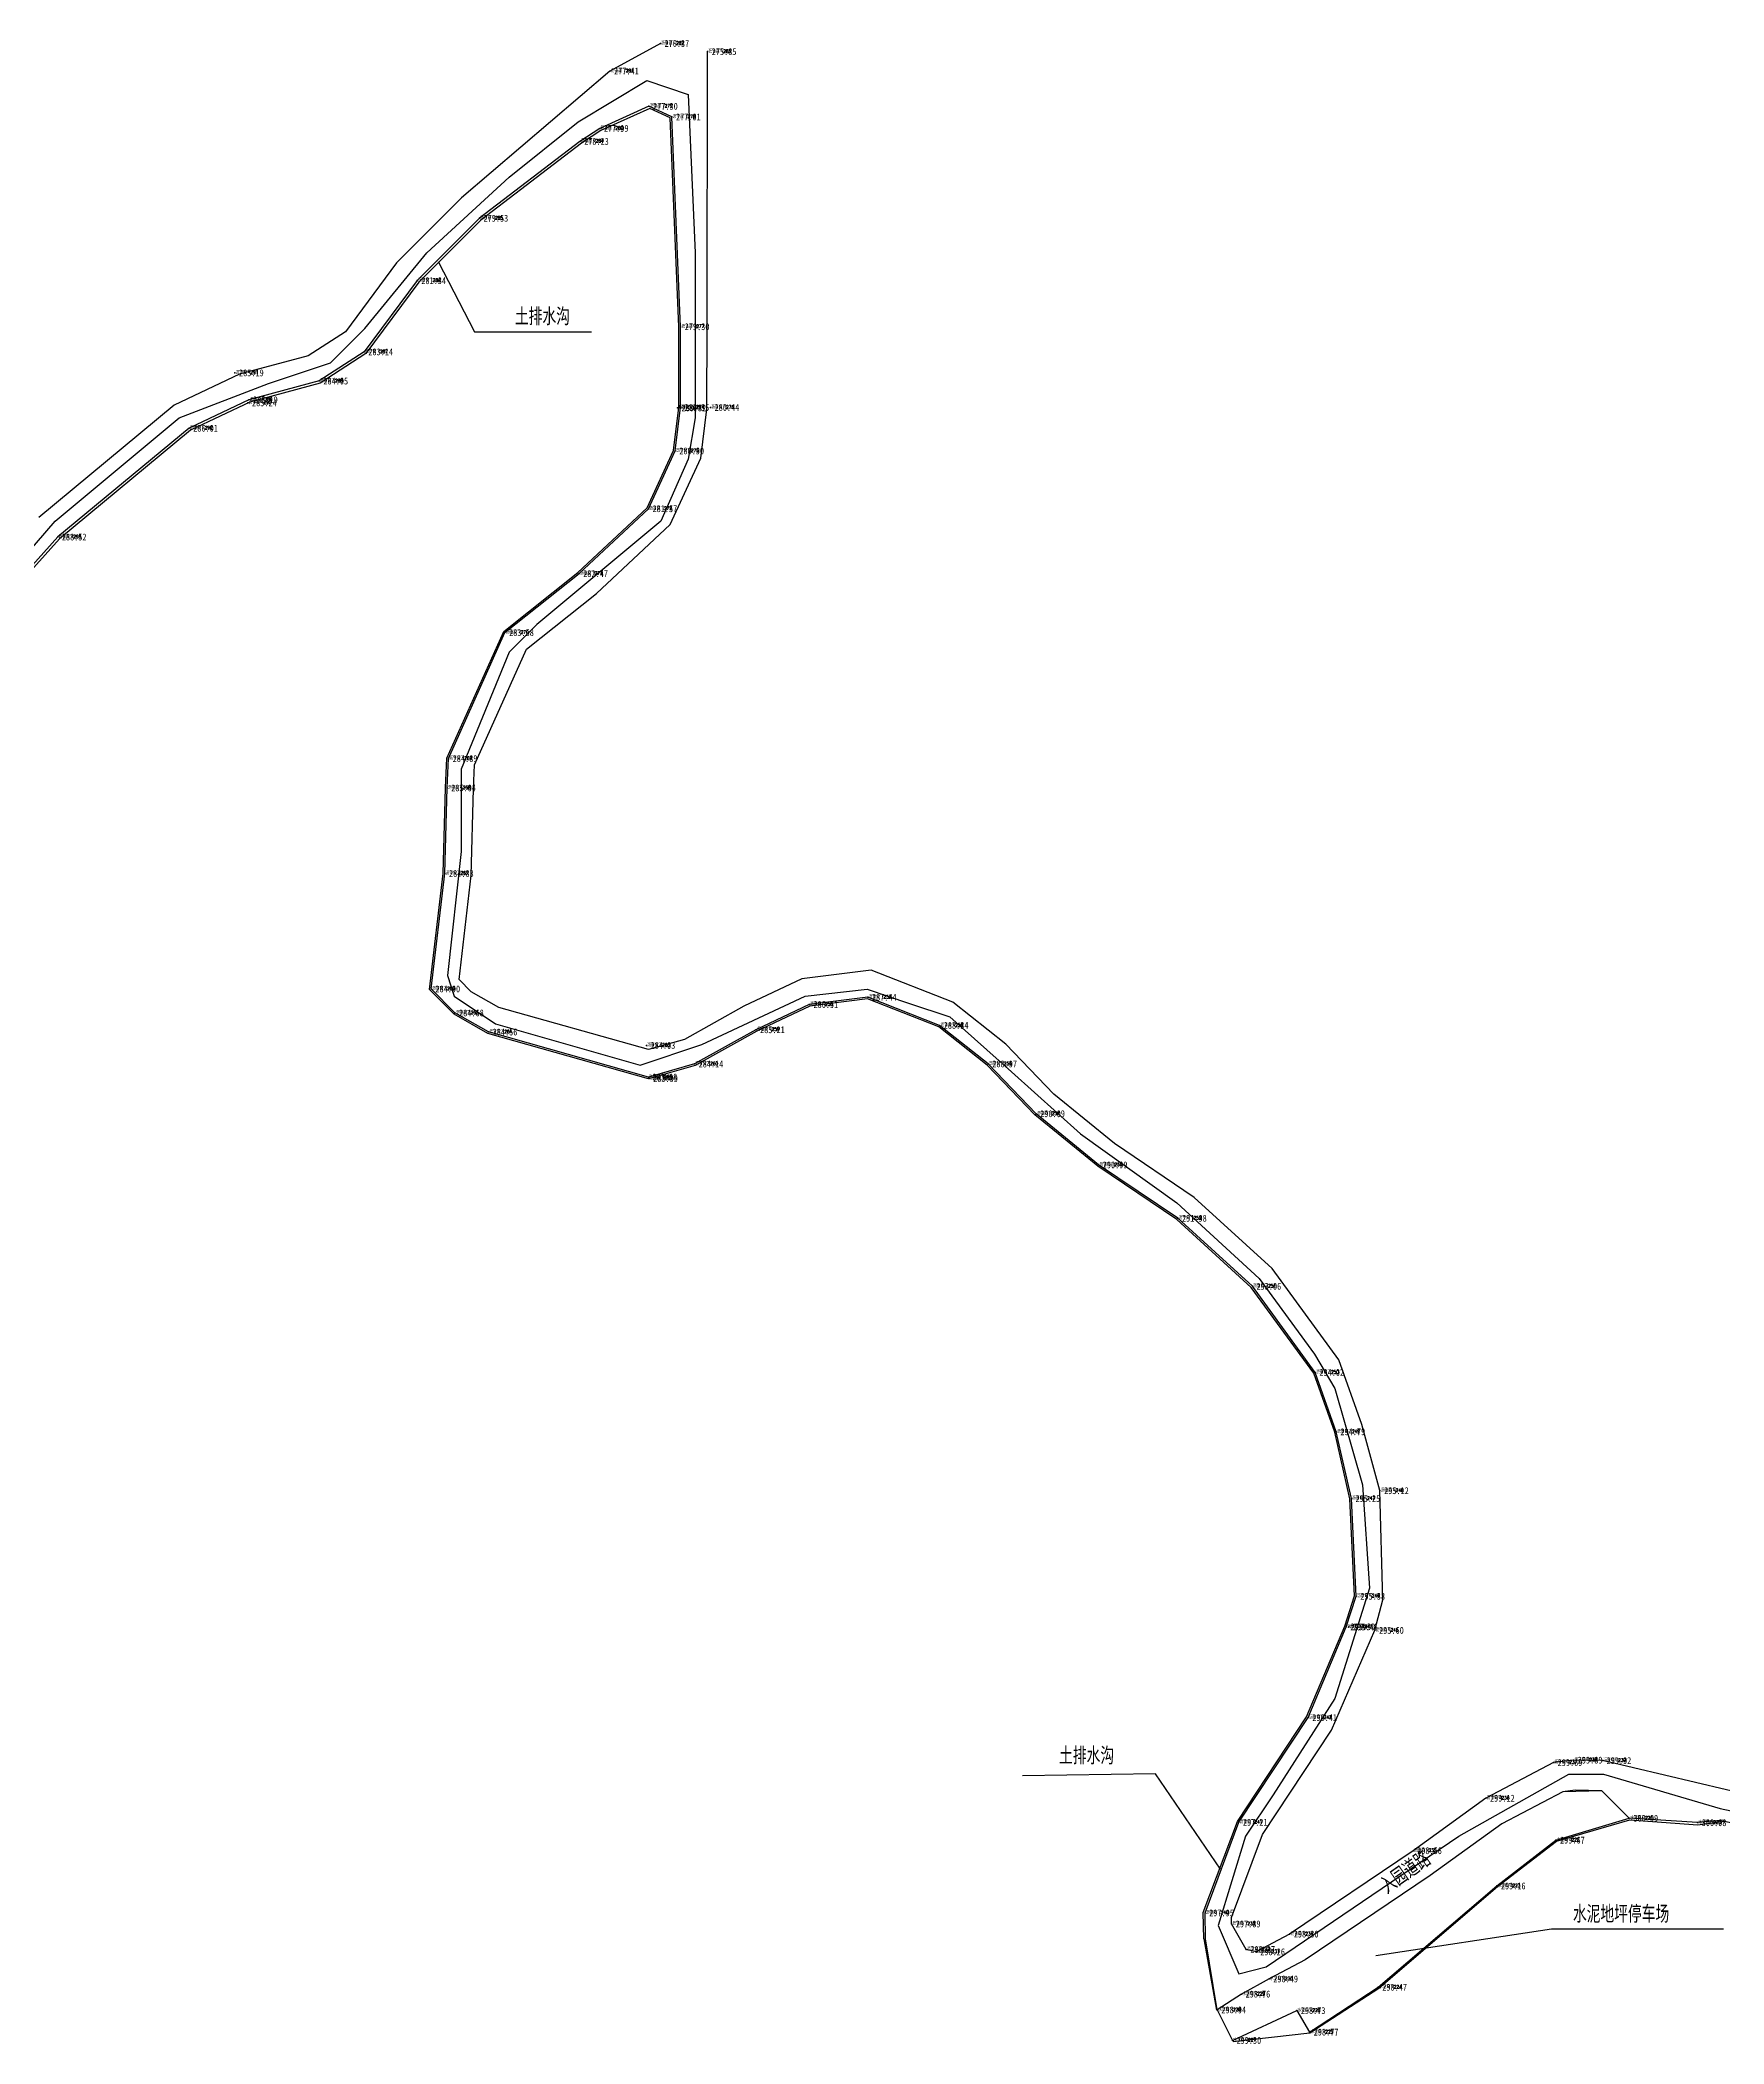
# Model space of a CAD drawing. Extents: x 380662 to 384336, y 3073712 to 3075492.
# Drawn here: x 381745.8 to 381990.5, y 3075200.8 to 3075491.9 of the extents above; entities that cross this region are included whole.
import ezdxf
from ezdxf.enums import TextEntityAlignment as Align

# ---------------------------------------------------------------- set-up
doc = ezdxf.new("R2010")
doc.units = 0
doc.header["$LTSCALE"] = 0.5
doc.header["$PDSIZE"] = 0.2
doc.layers.get('0').update_dxf_attribs({"linetype": 'CONTINUOUS'})
for name, color, linetype in [('GCD', 1, 'CONTINUOUS'), ('ZDH', 1, 'CONTINUOUS'), ('ZJ', 7, 'CONTINUOUS')]:
    doc.layers.add(name, color=color, linetype=linetype)
doc.styles.add('HZ', font='rs.shx', dxfattribs={"width": 0.8, "bigfont": 'hztxt.shx'})
doc.styles.add('正等线体', font='simhei.ttf')

# ---------------------------------------------------------------- blocks, each defined once
blk = doc.blocks.new('GC200')
at = {"linetype": 'Continuous', "const_width": 0.2, "flags": 128}
blk.add_lwpolyline([(-0.1, 0, 1), (0.1, 0, 1)], format="xyb", close=True, dxfattribs=at)

msp = doc.modelspace()

# ---------------------------------------------------------------- linework, layer by layer
at = {"color": 8, "linetype": 'Continuous', "flags": 128}
for points, elevation in [([(381918.98, 3075218.24), (381918.96, 3075219.18), (381923.47, 3075231.24), (381933.5, 3075246.38), (381939.8, 3075260.88), (381940.95, 3075265.33), (381940.54, 3075281.17), (381937.88, 3075290.8), (381934.57, 3075300.16), (381924.86, 3075313.43), (381913.55, 3075323.78), (381901.94, 3075331.59), (381893.15, 3075338.76), (381886.18, 3075346.02), (381878.47, 3075352.12), (381866.6, 3075356.77), (381856.52, 3075355.54), (381848.08, 3075351.55), (381839.44, 3075346.73), (381834.21, 3075345.25), (381812.47, 3075351.37), (381808.47, 3075353.64), (381806.69, 3075355.44), (381808.47, 3075370.55), (381808.79, 3075383.11), (381808.96, 3075386.6), (381816.5, 3075403.4), (381826.65, 3075411.48), (381837.38, 3075421.53), (381841.85, 3075431.15), (381842.71, 3075438.29), (381842.73, 3075450.33), (381842.82, 3075490.22), (381842.82, 3075490.22)], 299.92), ([(381835.95, 3075491.41), (381828.62, 3075487.4)], 276.37), ([(381828.62, 3075487.4), (381828.62, 3075487.4), (381828.62, 3075487.4), (381807.04, 3075468.99), (381797.61, 3075459.53), (381790.17, 3075449.53), (381784.76, 3075446.02), (381774.79, 3075443.37), (381765.31, 3075438.87), (381745.62, 3075422.56)], 277.3), ([(381834.29, 3075482.28), (381827.13, 3075479.07), (381824.27, 3075477.18), (381809.65, 3075466.02), (381800.61, 3075456.95), (381792.91, 3075446.61), (381786.38, 3075442.37), (381776.15, 3075439.65), (381767.45, 3075435.52), (381748.36, 3075419.71), (381736.52, 3075406.53)], 277.3), ([(381834.44, 3075481.96), (381827.3, 3075478.76), (381824.47, 3075476.9), (381809.88, 3075465.75), (381800.87, 3075456.72), (381793.16, 3075446.35), (381786.53, 3075442.05), (381776.27, 3075439.31), (381767.64, 3075435.22), (381748.61, 3075419.45), (381736.88, 3075406.4)], 277.3), ([(381914.94, 3075216.06), (381914.86, 3075219.88), (381919.81, 3075233.11), (381929.88, 3075248.31), (381935.41, 3075261.49), (381936.83, 3075265.88), (381936.14, 3075279.99), (381933.96, 3075289.66), (381930.92, 3075298.24), (381921.81, 3075310.69), (381911.02, 3075320.56), (381899.51, 3075328.31), (381890.38, 3075335.75), (381883.43, 3075342.99), (381876.42, 3075348.55), (381866.07, 3075352.6), (381857.67, 3075351.57), (381849.95, 3075347.92), (381841.01, 3075342.93), (381834.21, 3075341.01), (381810.89, 3075347.57), (381805.96, 3075350.37), (381802.41, 3075353.98), (381804.39, 3075370.84), (381804.71, 3075383.27), (381804.93, 3075387.58), (381813.18, 3075405.97), (381823.98, 3075414.57), (381834.01, 3075423.96), (381837.87, 3075432.29), (381838.63, 3075438.54), (381838.65, 3075450.25), (381837.39, 3075480.58), (381834.43, 3075481.95)], 299.92), ([(381915.18, 3075216.07), (381915.11, 3075219.84), (381920.02, 3075233), (381930.1, 3075248.2), (381935.64, 3075261.4), (381937.08, 3075265.84), (381936.38, 3075280.03), (381934.19, 3075289.73), (381931.13, 3075298.35), (381921.99, 3075310.86), (381911.17, 3075320.75), (381899.65, 3075328.5), (381890.55, 3075335.93), (381883.59, 3075343.17), (381876.54, 3075348.76), (381866.1, 3075352.84), (381857.6, 3075351.8), (381849.84, 3075348.13), (381840.91, 3075343.15), (381834.21, 3075341.26), (381810.98, 3075347.8), (381806.1, 3075350.57), (381802.66, 3075354.06), (381804.63, 3075370.83), (381804.95, 3075383.26), (381805.16, 3075387.52), (381813.37, 3075405.82), (381824.14, 3075414.39), (381834.21, 3075423.82), (381838.11, 3075432.22), (381838.87, 3075438.53), (381838.89, 3075450.26), (381837.62, 3075480.74), (381834.29, 3075482.28)], 299.92), ([(381972.88, 3075241.96), (381968.68, 3075242.03), (381965.76, 3075241.68), (381955.93, 3075236.5), (381945.34, 3075228.87), (381927.41, 3075216.76), (381922.54, 3075214.18), (381921.1, 3075214.53), (381918.98, 3075218.24)], 299.92), ([(382015.43, 3075233.99), (382015.43, 3075233.99), (382016.56, 3075232.39), (382014.34, 3075231.01), (382014.34, 3075231.01), (382009.5, 3075233.33), (382009.5, 3075233.33), (381990.9, 3075237.71), (381972.88, 3075241.96), (381972.88, 3075241.96)], 326.34), ([(381972.8, 3075237.58), (381968.9, 3075237.65), (381967.09, 3075237.43), (381958.24, 3075232.77), (381947.84, 3075225.27), (381929.66, 3075213), (381924.43, 3075210.24), (381920.4, 3075208.04), (381916.89, 3075205.75), (381915.18, 3075216.07)], 299.92), ([(381990.65, 3075233.32), (381986.7, 3075232.94), (381976.77, 3075233.59)], 326.34), ([(381914.94, 3075216.06), (381916.77, 3075205.72)], 299.92)]:
    msp.add_lwpolyline(points, dxfattribs=dict(at, elevation=elevation))
at = {"linetype": 'Continuous', "flags": 128}
msp.add_lwpolyline([(381735, 3075407), (381748, 3075422), (381766, 3075437), (381779, 3075442), (381788, 3075445), (381793, 3075450), (381802, 3075461), (381814, 3075472), (381824, 3075480), (381834, 3075486), (381840, 3075484), (381841, 3075461), (381841, 3075437), (381840, 3075431), (381836, 3075422), (381818, 3075407), (381814, 3075403), (381807, 3075386), (381807, 3075374), (381805, 3075356), (381806, 3075353), (381812, 3075349), (381833, 3075343), (381842, 3075346), (381857, 3075353), (381866, 3075354), (381872, 3075352), (381878, 3075350), (381887, 3075342), (381897, 3075333), (381911, 3075323), (381923, 3075312), (381931, 3075301), (381934, 3075296), (381938, 3075282), (381939, 3075267), (381934, 3075251), (381925, 3075237), (381921, 3075231), (381917, 3075218), (381920, 3075211), (381924, 3075212), (381952, 3075231), (381968, 3075240), (381973, 3075240), (381990, 3075235), (382009, 3075231)], dxfattribs=at)
at = {"color": 8, "linetype": 'Continuous', "flags": 128}
for points in [[(381803.67, 3075459.72), (381808.92, 3075449.5), (381825.92, 3075449.5)], [(381917.38, 3075226.17), (381907.89, 3075240.05), (381888.56, 3075239.76)], [(381919.18, 3075201.13), (381930.33, 3075202.4), (381940.36, 3075208.91), (381957.64, 3075223.66), (381966.21, 3075230.23), (381976.83, 3075233.36), (381986.72, 3075232.62), (381990.6, 3075233.18), (382007.14, 3075229.56), (382015.71, 3075224.44), (382024.1, 3075216.82), (382027.01, 3075211.33), (382031.02, 3075209.31), (382036.52, 3075208.99), (382037.27, 3075209.37), (382039.74, 3075209.24)], [(381939.92, 3075213.65), (381965.47, 3075217.53), (381990.47, 3075217.53)]]:
    msp.add_lwpolyline(points, dxfattribs=at)
at = {"color": 8, "linetype": 'Continuous', "elevation": 298.76, "flags": 128}
msp.add_lwpolyline([(381920.4, 3075208.04), (381916.89, 3075205.75), (381919.08, 3075201.31), (381928.43, 3075205.64), (381930.31, 3075202.52), (381940.27, 3075209.04), (381957.51, 3075223.75), (381966.11, 3075230.41), (381976.77, 3075233.59), (381972.8, 3075237.58), (381967.09, 3075237.43), (381958.24, 3075232.77), (381947.84, 3075225.27), (381929.66, 3075213), (381924.43, 3075210.24)], close=True, dxfattribs=at)
at = {"layer": 'ZDH', "color": 8, "linetype": 'Continuous'}
for p in [(381835.95, 3075491.41, 276.37), (381842.82, 3075490.22, 275.85), (381828.62, 3075487.4, 277.4), (381834.29, 3075482.28, 277.3), (381827.13, 3075479.07, 277.99), (381837.62, 3075480.74, 277.01), (381824.27, 3075477.18, 278.23), (381809.65, 3075466.02, 279.53), (381800.61, 3075456.95, 281.34), (381838.89, 3075450.26, 279.3), (381792.91, 3075446.61, 283.14), (381774.11, 3075443.56, 285.19), (381786.38, 3075442.37, 284.05), (381776.01, 3075439.2, 285.24), (381776.15, 3075439.65, 285.19), (381838.42, 3075438.46, 280.32), (381838.87, 3075438.53, 280.35), (381843.23, 3075438.53, 280.44), (381767.45, 3075435.52, 286), (381838.11, 3075432.22, 280.9), (381834.21, 3075423.82, 281.57), (381748.36, 3075419.71, 288.52), (381824.14, 3075414.39, 282.47), (381813.37, 3075405.82, 283.58), (381805.16, 3075387.52, 284.89), (381804.95, 3075383.26, 285.04), (381804.63, 3075370.83, 284.83), (381802.66, 3075354.06, 284.9), (381806.1, 3075350.57, 284.68), (381857.6, 3075351.8, 286.51), (381866.1, 3075352.84, 287.44), (381810.98, 3075347.8, 284.56), (381849.84, 3075348.13, 285.21), (381876.54, 3075348.76, 288.34), (381833.93, 3075345.85, 284.03), (381840.91, 3075343.15, 284.13), (381883.59, 3075343.17, 288.97), (381834.21, 3075341.26, 283.98), (381834.32, 3075341.04, 283.99), (381890.55, 3075335.93, 290.09), (381899.65, 3075328.5, 290.99), (381911.17, 3075320.75, 291.98), (381921.99, 3075310.86, 293.06), (381931.13, 3075298.35, 294.01), (381934.19, 3075289.73, 294.79), (381940.54, 3075281.17, 295.12), (381936.38, 3075280.03, 295.25), (381937.08, 3075265.84, 295.38), (381935.64, 3075261.4, 295.38), (381936.01, 3075261.37, 295.46), (381939.8, 3075260.88, 295.6), (381930.1, 3075248.2, 296.4), (381965.76, 3075241.68, 299.69), (381968.68, 3075242.03, 299.89), (381972.88, 3075241.96, 299.92), (381955.93, 3075236.5, 299.12), (381920.02, 3075233, 297.21), (381976.77, 3075233.59, 300.09), (381986.7, 3075232.94, 300.08), (381945.34, 3075228.87, 298.56), (381966.11, 3075230.41, 299.67), (381957.51, 3075223.75, 299.16), (381915.11, 3075219.84, 297.95), (381918.98, 3075218.24, 297.89), (381927.41, 3075216.76, 298.3), (381921.1, 3075214.53, 298.27), (381922.54, 3075214.18, 298.26), (381920.4, 3075208.04, 298.76), (381924.43, 3075210.24, 298.49), (381940.27, 3075209.04, 298.47), (381916.89, 3075205.75, 298.94), (381928.43, 3075205.64, 298.73), (381930.31, 3075202.52, 298.77), (381919.08, 3075201.31, 299.3)]:
    msp.add_point(p, dxfattribs=at)

# ---------------------------------------------------------------- block references
at = {"layer": 'GCD', "color": 8, "linetype": 'Continuous'}
ref = msp.add_blockref('GC200', (381835.95, 3075491.41, 276.37), dxfattribs=dict(at, xscale=0.5, yscale=0.5, zscale=0.5))
ref.add_attrib('height', '276.37', dxfattribs={"linetype": 'Continuous', "height": 1, "style": '正等线体', "width": 0.8}).set_placement((381836.55, 3075491.41, 276.37), align=Align.MIDDLE_LEFT)
ref = msp.add_blockref('GC200', (381842.82, 3075490.22, 275.85), dxfattribs=dict(at, xscale=0.5, yscale=0.5, zscale=0.5))
ref.add_attrib('height', '275.85', dxfattribs={"linetype": 'Continuous', "height": 1, "style": '正等线体', "width": 0.8}).set_placement((381843.42, 3075490.22, 275.85), align=Align.MIDDLE_LEFT)
ref = msp.add_blockref('GC200', (381828.62, 3075487.4, 277.4), dxfattribs=dict(at, xscale=0.5, yscale=0.5, zscale=0.5))
ref.add_attrib('height', '277.41', dxfattribs={"linetype": 'Continuous', "height": 1, "style": '正等线体', "width": 0.8}).set_placement((381829.22, 3075487.4, 277.4), align=Align.MIDDLE_LEFT)
ref = msp.add_blockref('GC200', (381834.29, 3075482.28, 277.3), dxfattribs=dict(at, xscale=0.5, yscale=0.5, zscale=0.5))
ref.add_attrib('height', '277.30', dxfattribs={"linetype": 'Continuous', "height": 1, "style": '正等线体', "width": 0.8}).set_placement((381834.89, 3075482.28, 277.3), align=Align.MIDDLE_LEFT)
ref = msp.add_blockref('GC200', (381827.13, 3075479.07, 277.99), dxfattribs=dict(at, xscale=0.5, yscale=0.5, zscale=0.5))
ref.add_attrib('height', '277.99', dxfattribs={"linetype": 'Continuous', "height": 1, "style": '正等线体', "width": 0.8}).set_placement((381827.73, 3075479.07, 277.99), align=Align.MIDDLE_LEFT)
ref = msp.add_blockref('GC200', (381837.62, 3075480.74, 277.01), dxfattribs=dict(at, xscale=0.5, yscale=0.5, zscale=0.5))
ref.add_attrib('height', '277.01', dxfattribs={"linetype": 'Continuous', "height": 1, "style": '正等线体', "width": 0.8}).set_placement((381838.22, 3075480.74, 277.01), align=Align.MIDDLE_LEFT)
ref = msp.add_blockref('GC200', (381824.27, 3075477.18, 278.23), dxfattribs=dict(at, xscale=0.5, yscale=0.5, zscale=0.5))
ref.add_attrib('height', '278.23', dxfattribs={"linetype": 'Continuous', "height": 1, "style": '正等线体', "width": 0.8}).set_placement((381824.87, 3075477.18, 278.23), align=Align.MIDDLE_LEFT)
ref = msp.add_blockref('GC200', (381809.65, 3075466.02, 279.53), dxfattribs=dict(at, xscale=0.5, yscale=0.5, zscale=0.5))
ref.add_attrib('height', '279.53', dxfattribs={"linetype": 'Continuous', "height": 1, "style": '正等线体', "width": 0.8}).set_placement((381810.25, 3075466.02, 279.53), align=Align.MIDDLE_LEFT)
ref = msp.add_blockref('GC200', (381800.61, 3075456.95, 281.34), dxfattribs=dict(at, xscale=0.5, yscale=0.5, zscale=0.5))
ref.add_attrib('height', '281.34', dxfattribs={"linetype": 'Continuous', "height": 1, "style": '正等线体', "width": 0.8}).set_placement((381801.21, 3075456.95, 281.34), align=Align.MIDDLE_LEFT)
ref = msp.add_blockref('GC200', (381838.89, 3075450.26, 279.3), dxfattribs=dict(at, xscale=0.5, yscale=0.5, zscale=0.5))
ref.add_attrib('height', '279.30', dxfattribs={"linetype": 'Continuous', "height": 1, "style": '正等线体', "width": 0.8}).set_placement((381839.49, 3075450.26, 279.3), align=Align.MIDDLE_LEFT)
ref = msp.add_blockref('GC200', (381792.91, 3075446.61, 283.14), dxfattribs=dict(at, xscale=0.5, yscale=0.5, zscale=0.5))
ref.add_attrib('height', '283.14', dxfattribs={"linetype": 'Continuous', "height": 1, "style": '正等线体', "width": 0.8}).set_placement((381793.51, 3075446.61, 283.14), align=Align.MIDDLE_LEFT)
ref = msp.add_blockref('GC200', (381774.11, 3075443.56, 285.19), dxfattribs=dict(at, xscale=0.5, yscale=0.5, zscale=0.5))
ref.add_attrib('height', '285.19', dxfattribs={"linetype": 'Continuous', "height": 1, "style": '正等线体', "width": 0.8}).set_placement((381774.71, 3075443.56, 285.19), align=Align.MIDDLE_LEFT)
ref = msp.add_blockref('GC200', (381786.38, 3075442.37, 284.05), dxfattribs=dict(at, xscale=0.5, yscale=0.5, zscale=0.5))
ref.add_attrib('height', '284.05', dxfattribs={"linetype": 'Continuous', "height": 1, "style": '正等线体', "width": 0.8}).set_placement((381786.98, 3075442.37, 284.05), align=Align.MIDDLE_LEFT)
ref = msp.add_blockref('GC200', (381776.01, 3075439.2, 285.24), dxfattribs=dict(at, xscale=0.5, yscale=0.5, zscale=0.5))
ref.add_attrib('height', '285.24', dxfattribs={"linetype": 'Continuous', "height": 1, "style": '正等线体', "width": 0.8}).set_placement((381776.6, 3075439.2, 285.24), align=Align.MIDDLE_LEFT)
ref = msp.add_blockref('GC200', (381776.15, 3075439.65, 285.19), dxfattribs=dict(at, xscale=0.5, yscale=0.5, zscale=0.5))
ref.add_attrib('height', '285.19', dxfattribs={"linetype": 'Continuous', "height": 1, "style": '正等线体', "width": 0.8}).set_placement((381776.75, 3075439.65, 285.19), align=Align.MIDDLE_LEFT)
ref = msp.add_blockref('GC200', (381838.42, 3075438.46, 280.32), dxfattribs=dict(at, xscale=0.5, yscale=0.5, zscale=0.5))
ref.add_attrib('height', '280.32', dxfattribs={"linetype": 'Continuous', "height": 1, "style": '正等线体', "width": 0.8}).set_placement((381839.02, 3075438.46, 280.32), align=Align.MIDDLE_LEFT)
ref = msp.add_blockref('GC200', (381838.87, 3075438.53, 280.35), dxfattribs=dict(at, xscale=0.5, yscale=0.5, zscale=0.5))
ref.add_attrib('height', '280.35', dxfattribs={"linetype": 'Continuous', "height": 1, "style": '正等线体', "width": 0.8}).set_placement((381839.47, 3075438.53, 280.35), align=Align.MIDDLE_LEFT)
ref = msp.add_blockref('GC200', (381843.23, 3075438.53, 280.44), dxfattribs=dict(at, xscale=0.5, yscale=0.5, zscale=0.5))
ref.add_attrib('height', '280.44', dxfattribs={"linetype": 'Continuous', "height": 1, "style": '正等线体', "width": 0.8}).set_placement((381843.83, 3075438.53, 280.44), align=Align.MIDDLE_LEFT)
ref = msp.add_blockref('GC200', (381767.45, 3075435.52, 286), dxfattribs=dict(at, xscale=0.5, yscale=0.5, zscale=0.5))
ref.add_attrib('height', '286.01', dxfattribs={"linetype": 'Continuous', "height": 1, "style": '正等线体', "width": 0.8}).set_placement((381768.05, 3075435.52, 286), align=Align.MIDDLE_LEFT)
ref = msp.add_blockref('GC200', (381838.11, 3075432.22, 280.9), dxfattribs=dict(at, xscale=0.5, yscale=0.5, zscale=0.5))
ref.add_attrib('height', '280.90', dxfattribs={"linetype": 'Continuous', "height": 1, "style": '正等线体', "width": 0.8}).set_placement((381838.71, 3075432.22, 280.9), align=Align.MIDDLE_LEFT)
ref = msp.add_blockref('GC200', (381834.21, 3075423.82, 281.57), dxfattribs=dict(at, xscale=0.5, yscale=0.5, zscale=0.5))
ref.add_attrib('height', '281.57', dxfattribs={"linetype": 'Continuous', "height": 1, "style": '正等线体', "width": 0.8}).set_placement((381834.81, 3075423.82, 281.57), align=Align.MIDDLE_LEFT)
ref = msp.add_blockref('GC200', (381748.36, 3075419.71, 288.52), dxfattribs=dict(at, xscale=0.5, yscale=0.5, zscale=0.5))
ref.add_attrib('height', '288.52', dxfattribs={"linetype": 'Continuous', "height": 1, "style": '正等线体', "width": 0.8}).set_placement((381748.96, 3075419.71, 288.52), align=Align.MIDDLE_LEFT)
ref = msp.add_blockref('GC200', (381824.14, 3075414.39, 282.47), dxfattribs=dict(at, xscale=0.5, yscale=0.5, zscale=0.5))
ref.add_attrib('height', '282.47', dxfattribs={"linetype": 'Continuous', "height": 1, "style": '正等线体', "width": 0.8}).set_placement((381824.74, 3075414.39, 282.47), align=Align.MIDDLE_LEFT)
ref = msp.add_blockref('GC200', (381813.37, 3075405.82, 283.58), dxfattribs=dict(at, xscale=0.5, yscale=0.5, zscale=0.5))
ref.add_attrib('height', '283.58', dxfattribs={"linetype": 'Continuous', "height": 1, "style": '正等线体', "width": 0.8}).set_placement((381813.97, 3075405.82, 283.58), align=Align.MIDDLE_LEFT)
ref = msp.add_blockref('GC200', (381805.16, 3075387.52, 284.89), dxfattribs=dict(at, xscale=0.5, yscale=0.5, zscale=0.5))
ref.add_attrib('height', '284.89', dxfattribs={"linetype": 'Continuous', "height": 1, "style": '正等线体', "width": 0.8}).set_placement((381805.77, 3075387.52, 284.89), align=Align.MIDDLE_LEFT)
ref = msp.add_blockref('GC200', (381804.95, 3075383.26, 285.04), dxfattribs=dict(at, xscale=0.5, yscale=0.5, zscale=0.5))
ref.add_attrib('height', '285.04', dxfattribs={"linetype": 'Continuous', "height": 1, "style": '正等线体', "width": 0.8}).set_placement((381805.55, 3075383.26, 285.04), align=Align.MIDDLE_LEFT)
ref = msp.add_blockref('GC200', (381804.63, 3075370.83, 284.83), dxfattribs=dict(at, xscale=0.5, yscale=0.5, zscale=0.5))
ref.add_attrib('height', '284.83', dxfattribs={"linetype": 'Continuous', "height": 1, "style": '正等线体', "width": 0.8}).set_placement((381805.23, 3075370.83, 284.83), align=Align.MIDDLE_LEFT)
ref = msp.add_blockref('GC200', (381802.66, 3075354.06, 284.9), dxfattribs=dict(at, xscale=0.5, yscale=0.5, zscale=0.5))
ref.add_attrib('height', '284.90', dxfattribs={"linetype": 'Continuous', "height": 1, "style": '正等线体', "width": 0.8}).set_placement((381803.26, 3075354.06, 284.9), align=Align.MIDDLE_LEFT)
ref = msp.add_blockref('GC200', (381866.1, 3075352.84, 287.44), dxfattribs=dict(at, xscale=0.5, yscale=0.5, zscale=0.5))
ref.add_attrib('height', '287.44', dxfattribs={"linetype": 'Continuous', "height": 1, "style": '正等线体', "width": 0.8}).set_placement((381866.7, 3075352.84, 287.44), align=Align.MIDDLE_LEFT)
ref = msp.add_blockref('GC200', (381806.1, 3075350.57, 284.68), dxfattribs=dict(at, xscale=0.5, yscale=0.5, zscale=0.5))
ref.add_attrib('height', '284.68', dxfattribs={"linetype": 'Continuous', "height": 1, "style": '正等线体', "width": 0.8}).set_placement((381806.7, 3075350.57, 284.68), align=Align.MIDDLE_LEFT)
ref = msp.add_blockref('GC200', (381857.6, 3075351.8, 286.51), dxfattribs=dict(at, xscale=0.5, yscale=0.5, zscale=0.5))
ref.add_attrib('height', '286.51', dxfattribs={"linetype": 'Continuous', "height": 1, "style": '正等线体', "width": 0.8}).set_placement((381858.2, 3075351.8, 286.51), align=Align.MIDDLE_LEFT)
ref = msp.add_blockref('GC200', (381810.98, 3075347.8, 284.56), dxfattribs=dict(at, xscale=0.5, yscale=0.5, zscale=0.5))
ref.add_attrib('height', '284.56', dxfattribs={"linetype": 'Continuous', "height": 1, "style": '正等线体', "width": 0.8}).set_placement((381811.58, 3075347.8, 284.56), align=Align.MIDDLE_LEFT)
ref = msp.add_blockref('GC200', (381849.84, 3075348.13, 285.21), dxfattribs=dict(at, xscale=0.5, yscale=0.5, zscale=0.5))
ref.add_attrib('height', '285.21', dxfattribs={"linetype": 'Continuous', "height": 1, "style": '正等线体', "width": 0.8}).set_placement((381850.44, 3075348.13, 285.21), align=Align.MIDDLE_LEFT)
ref = msp.add_blockref('GC200', (381876.54, 3075348.76, 288.34), dxfattribs=dict(at, xscale=0.5, yscale=0.5, zscale=0.5))
ref.add_attrib('height', '288.34', dxfattribs={"linetype": 'Continuous', "height": 1, "style": '正等线体', "width": 0.8}).set_placement((381877.14, 3075348.76, 288.34), align=Align.MIDDLE_LEFT)
ref = msp.add_blockref('GC200', (381833.93, 3075345.85, 284.03), dxfattribs=dict(at, xscale=0.5, yscale=0.5, zscale=0.5))
ref.add_attrib('height', '284.03', dxfattribs={"linetype": 'Continuous', "height": 1, "style": '正等线体', "width": 0.8}).set_placement((381834.53, 3075345.85, 284.03), align=Align.MIDDLE_LEFT)
ref = msp.add_blockref('GC200', (381834.21, 3075341.26, 283.98), dxfattribs=dict(at, xscale=0.5, yscale=0.5, zscale=0.5))
ref.add_attrib('height', '283.98', dxfattribs={"linetype": 'Continuous', "height": 1, "style": '正等线体', "width": 0.8}).set_placement((381834.81, 3075341.26, 283.98), align=Align.MIDDLE_LEFT)
ref = msp.add_blockref('GC200', (381834.32, 3075341.04, 283.99), dxfattribs=dict(at, xscale=0.5, yscale=0.5, zscale=0.5))
ref.add_attrib('height', '283.99', dxfattribs={"linetype": 'Continuous', "height": 1, "style": '正等线体', "width": 0.8}).set_placement((381834.91, 3075341.04, 283.99), align=Align.MIDDLE_LEFT)
ref = msp.add_blockref('GC200', (381840.91, 3075343.15, 284.13), dxfattribs=dict(at, xscale=0.5, yscale=0.5, zscale=0.5))
ref.add_attrib('height', '284.14', dxfattribs={"linetype": 'Continuous', "height": 1, "style": '正等线体', "width": 0.8}).set_placement((381841.51, 3075343.15, 284.13), align=Align.MIDDLE_LEFT)
ref = msp.add_blockref('GC200', (381883.59, 3075343.17, 288.97), dxfattribs=dict(at, xscale=0.5, yscale=0.5, zscale=0.5))
ref.add_attrib('height', '288.97', dxfattribs={"linetype": 'Continuous', "height": 1, "style": '正等线体', "width": 0.8}).set_placement((381884.19, 3075343.17, 288.97), align=Align.MIDDLE_LEFT)
ref = msp.add_blockref('GC200', (381890.55, 3075335.93, 290.09), dxfattribs=dict(at, xscale=0.5, yscale=0.5, zscale=0.5))
ref.add_attrib('height', '290.09', dxfattribs={"linetype": 'Continuous', "height": 1, "style": '正等线体', "width": 0.8}).set_placement((381891.15, 3075335.93, 290.09), align=Align.MIDDLE_LEFT)
ref = msp.add_blockref('GC200', (381899.65, 3075328.5, 290.99), dxfattribs=dict(at, xscale=0.5, yscale=0.5, zscale=0.5))
ref.add_attrib('height', '290.99', dxfattribs={"linetype": 'Continuous', "height": 1, "style": '正等线体', "width": 0.8}).set_placement((381900.25, 3075328.5, 290.99), align=Align.MIDDLE_LEFT)
ref = msp.add_blockref('GC200', (381911.17, 3075320.75, 291.98), dxfattribs=dict(at, xscale=0.5, yscale=0.5, zscale=0.5))
ref.add_attrib('height', '291.98', dxfattribs={"linetype": 'Continuous', "height": 1, "style": '正等线体', "width": 0.8}).set_placement((381911.77, 3075320.75, 291.98), align=Align.MIDDLE_LEFT)
ref = msp.add_blockref('GC200', (381921.99, 3075310.86, 293.06), dxfattribs=dict(at, xscale=0.5, yscale=0.5, zscale=0.5))
ref.add_attrib('height', '293.06', dxfattribs={"linetype": 'Continuous', "height": 1, "style": '正等线体', "width": 0.8}).set_placement((381922.59, 3075310.86, 293.06), align=Align.MIDDLE_LEFT)
ref = msp.add_blockref('GC200', (381931.13, 3075298.35, 294.01), dxfattribs=dict(at, xscale=0.5, yscale=0.5, zscale=0.5))
ref.add_attrib('height', '294.02', dxfattribs={"linetype": 'Continuous', "height": 1, "style": '正等线体', "width": 0.8}).set_placement((381931.73, 3075298.35, 294.01), align=Align.MIDDLE_LEFT)
ref = msp.add_blockref('GC200', (381934.19, 3075289.73, 294.79), dxfattribs=dict(at, xscale=0.5, yscale=0.5, zscale=0.5))
ref.add_attrib('height', '294.79', dxfattribs={"linetype": 'Continuous', "height": 1, "style": '正等线体', "width": 0.8}).set_placement((381934.79, 3075289.73, 294.79), align=Align.MIDDLE_LEFT)
ref = msp.add_blockref('GC200', (381936.38, 3075280.03, 295.25), dxfattribs=dict(at, xscale=0.5, yscale=0.5, zscale=0.5))
ref.add_attrib('height', '295.25', dxfattribs={"linetype": 'Continuous', "height": 1, "style": '正等线体', "width": 0.8}).set_placement((381936.98, 3075280.03, 295.25), align=Align.MIDDLE_LEFT)
ref = msp.add_blockref('GC200', (381940.54, 3075281.17, 295.12), dxfattribs=dict(at, xscale=0.5, yscale=0.5, zscale=0.5))
ref.add_attrib('height', '295.12', dxfattribs={"linetype": 'Continuous', "height": 1, "style": '正等线体', "width": 0.8}).set_placement((381941.14, 3075281.17, 295.12), align=Align.MIDDLE_LEFT)
ref = msp.add_blockref('GC200', (381937.08, 3075265.84, 295.38), dxfattribs=dict(at, xscale=0.5, yscale=0.5, zscale=0.5))
ref.add_attrib('height', '295.38', dxfattribs={"linetype": 'Continuous', "height": 1, "style": '正等线体', "width": 0.8}).set_placement((381937.68, 3075265.84, 295.38), align=Align.MIDDLE_LEFT)
ref = msp.add_blockref('GC200', (381935.64, 3075261.4, 295.38), dxfattribs=dict(at, xscale=0.5, yscale=0.5, zscale=0.5))
ref.add_attrib('height', '295.39', dxfattribs={"linetype": 'Continuous', "height": 1, "style": '正等线体', "width": 0.8}).set_placement((381936.24, 3075261.4, 295.38), align=Align.MIDDLE_LEFT)
ref = msp.add_blockref('GC200', (381936.01, 3075261.37, 295.46), dxfattribs=dict(at, xscale=0.5, yscale=0.5, zscale=0.5))
ref.add_attrib('height', '295.46', dxfattribs={"linetype": 'Continuous', "height": 1, "style": '正等线体', "width": 0.8}).set_placement((381936.61, 3075261.37, 295.46), align=Align.MIDDLE_LEFT)
ref = msp.add_blockref('GC200', (381939.8, 3075260.88, 295.6), dxfattribs=dict(at, xscale=0.5, yscale=0.5, zscale=0.5))
ref.add_attrib('height', '295.60', dxfattribs={"linetype": 'Continuous', "height": 1, "style": '正等线体', "width": 0.8}).set_placement((381940.41, 3075260.88, 295.6), align=Align.MIDDLE_LEFT)
ref = msp.add_blockref('GC200', (381930.1, 3075248.2, 296.4), dxfattribs=dict(at, xscale=0.5, yscale=0.5, zscale=0.5))
ref.add_attrib('height', '296.41', dxfattribs={"linetype": 'Continuous', "height": 1, "style": '正等线体', "width": 0.8}).set_placement((381930.7, 3075248.2, 296.4), align=Align.MIDDLE_LEFT)
ref = msp.add_blockref('GC200', (381965.76, 3075241.68, 299.69), dxfattribs=dict(at, xscale=0.5, yscale=0.5, zscale=0.5))
ref.add_attrib('height', '299.69', dxfattribs={"linetype": 'Continuous', "height": 1, "style": '正等线体', "width": 0.8}).set_placement((381966.36, 3075241.68, 299.69), align=Align.MIDDLE_LEFT)
ref = msp.add_blockref('GC200', (381968.68, 3075242.03, 299.89), dxfattribs=dict(at, xscale=0.5, yscale=0.5, zscale=0.5))
ref.add_attrib('height', '299.89', dxfattribs={"linetype": 'Continuous', "height": 1, "style": '正等线体', "width": 0.8}).set_placement((381969.28, 3075242.03, 299.89), align=Align.MIDDLE_LEFT)
ref = msp.add_blockref('GC200', (381972.88, 3075241.96, 299.92), dxfattribs=dict(at, xscale=0.5, yscale=0.5, zscale=0.5))
ref.add_attrib('height', '299.92', dxfattribs={"linetype": 'Continuous', "height": 1, "style": '正等线体', "width": 0.8}).set_placement((381973.47, 3075241.96, 299.92), align=Align.MIDDLE_LEFT)
ref = msp.add_blockref('GC200', (381955.93, 3075236.5, 299.12), dxfattribs=dict(at, xscale=0.5, yscale=0.5, zscale=0.5))
ref.add_attrib('height', '299.12', dxfattribs={"linetype": 'Continuous', "height": 1, "style": '正等线体', "width": 0.8}).set_placement((381956.53, 3075236.5, 299.12), align=Align.MIDDLE_LEFT)
ref = msp.add_blockref('GC200', (381976.77, 3075233.59, 300.09), dxfattribs=dict(at, xscale=0.5, yscale=0.5, zscale=0.5))
ref.add_attrib('height', '300.09', dxfattribs={"linetype": 'Continuous', "height": 1, "style": '正等线体', "width": 0.8}).set_placement((381977.37, 3075233.59, 300.09), align=Align.MIDDLE_LEFT)
ref = msp.add_blockref('GC200', (381920.02, 3075233, 297.21), dxfattribs=dict(at, xscale=0.5, yscale=0.5, zscale=0.5))
ref.add_attrib('height', '297.21', dxfattribs={"linetype": 'Continuous', "height": 1, "style": '正等线体', "width": 0.8}).set_placement((381920.62, 3075233, 297.21), align=Align.MIDDLE_LEFT)
ref = msp.add_blockref('GC200', (381986.7, 3075232.94, 300.08), dxfattribs=dict(at, xscale=0.5, yscale=0.5, zscale=0.5))
ref.add_attrib('height', '300.08', dxfattribs={"linetype": 'Continuous', "height": 1, "style": '正等线体', "width": 0.8}).set_placement((381987.3, 3075232.94, 300.08), align=Align.MIDDLE_LEFT)
ref = msp.add_blockref('GC200', (381945.34, 3075228.87, 298.56), dxfattribs=dict(at, xscale=0.5, yscale=0.5, zscale=0.5))
ref.add_attrib('height', '298.56', dxfattribs={"linetype": 'Continuous', "height": 1, "style": '正等线体', "width": 0.8}).set_placement((381945.94, 3075228.87, 298.56), align=Align.MIDDLE_LEFT)
ref = msp.add_blockref('GC200', (381966.11, 3075230.41, 299.67), dxfattribs=dict(at, xscale=0.5, yscale=0.5, zscale=0.5))
ref.add_attrib('height', '299.67', dxfattribs={"linetype": 'Continuous', "height": 1, "style": '正等线体', "width": 0.8}).set_placement((381966.71, 3075230.41, 299.67), align=Align.MIDDLE_LEFT)
ref = msp.add_blockref('GC200', (381957.51, 3075223.75, 299.16), dxfattribs=dict(at, xscale=0.5, yscale=0.5, zscale=0.5))
ref.add_attrib('height', '299.16', dxfattribs={"linetype": 'Continuous', "height": 1, "style": '正等线体', "width": 0.8}).set_placement((381958.11, 3075223.75, 299.16), align=Align.MIDDLE_LEFT)
ref = msp.add_blockref('GC200', (381915.11, 3075219.84, 297.95), dxfattribs=dict(at, xscale=0.5, yscale=0.5, zscale=0.5))
ref.add_attrib('height', '297.95', dxfattribs={"linetype": 'Continuous', "height": 1, "style": '正等线体', "width": 0.8}).set_placement((381915.71, 3075219.84, 297.95), align=Align.MIDDLE_LEFT)
ref = msp.add_blockref('GC200', (381918.98, 3075218.24, 297.89), dxfattribs=dict(at, xscale=0.5, yscale=0.5, zscale=0.5))
ref.add_attrib('height', '297.89', dxfattribs={"linetype": 'Continuous', "height": 1, "style": '正等线体', "width": 0.8}).set_placement((381919.58, 3075218.24, 297.89), align=Align.MIDDLE_LEFT)
ref = msp.add_blockref('GC200', (381927.41, 3075216.76, 298.3), dxfattribs=dict(at, xscale=0.5, yscale=0.5, zscale=0.5))
ref.add_attrib('height', '298.30', dxfattribs={"linetype": 'Continuous', "height": 1, "style": '正等线体', "width": 0.8}).set_placement((381928.01, 3075216.76, 298.3), align=Align.MIDDLE_LEFT)
ref = msp.add_blockref('GC200', (381921.1, 3075214.53, 298.27), dxfattribs=dict(at, xscale=0.5, yscale=0.5, zscale=0.5))
ref.add_attrib('height', '298.27', dxfattribs={"linetype": 'Continuous', "height": 1, "style": '正等线体', "width": 0.8}).set_placement((381921.7, 3075214.53, 298.27), align=Align.MIDDLE_LEFT)
ref = msp.add_blockref('GC200', (381922.54, 3075214.18, 298.26), dxfattribs=dict(at, xscale=0.5, yscale=0.5, zscale=0.5))
ref.add_attrib('height', '298.26', dxfattribs={"linetype": 'Continuous', "height": 1, "style": '正等线体', "width": 0.8}).set_placement((381923.14, 3075214.18, 298.26), align=Align.MIDDLE_LEFT)
ref = msp.add_blockref('GC200', (381924.43, 3075210.24, 298.49), dxfattribs=dict(at, xscale=0.5, yscale=0.5, zscale=0.5))
ref.add_attrib('height', '298.49', dxfattribs={"linetype": 'Continuous', "height": 1, "style": '正等线体', "width": 0.8}).set_placement((381925.03, 3075210.24, 298.49), align=Align.MIDDLE_LEFT)
ref = msp.add_blockref('GC200', (381920.4, 3075208.04, 298.76), dxfattribs=dict(at, xscale=0.5, yscale=0.5, zscale=0.5))
ref.add_attrib('height', '298.76', dxfattribs={"linetype": 'Continuous', "height": 1, "style": '正等线体', "width": 0.8}).set_placement((381921, 3075208.04, 298.76), align=Align.MIDDLE_LEFT)
ref = msp.add_blockref('GC200', (381940.27, 3075209.04, 298.47), dxfattribs=dict(at, xscale=0.5, yscale=0.5, zscale=0.5))
ref.add_attrib('height', '298.47', dxfattribs={"linetype": 'Continuous', "height": 1, "style": '正等线体', "width": 0.8}).set_placement((381940.87, 3075209.04, 298.47), align=Align.MIDDLE_LEFT)
ref = msp.add_blockref('GC200', (381916.89, 3075205.75, 298.94), dxfattribs=dict(at, xscale=0.5, yscale=0.5, zscale=0.5))
ref.add_attrib('height', '298.94', dxfattribs={"linetype": 'Continuous', "height": 1, "style": '正等线体', "width": 0.8}).set_placement((381917.49, 3075205.75, 298.94), align=Align.MIDDLE_LEFT)
ref = msp.add_blockref('GC200', (381928.43, 3075205.64, 298.73), dxfattribs=dict(at, xscale=0.5, yscale=0.5, zscale=0.5))
ref.add_attrib('height', '298.73', dxfattribs={"linetype": 'Continuous', "height": 1, "style": '正等线体', "width": 0.8}).set_placement((381929.03, 3075205.64, 298.73), align=Align.MIDDLE_LEFT)
ref = msp.add_blockref('GC200', (381919.08, 3075201.31, 299.3), dxfattribs=dict(at, xscale=0.5, yscale=0.5, zscale=0.5))
ref.add_attrib('height', '299.30', dxfattribs={"linetype": 'Continuous', "height": 1, "style": '正等线体', "width": 0.8}).set_placement((381919.68, 3075201.31, 299.3), align=Align.MIDDLE_LEFT)
ref = msp.add_blockref('GC200', (381930.31, 3075202.52, 298.77), dxfattribs=dict(at, xscale=0.5, yscale=0.5, zscale=0.5))
ref.add_attrib('height', '298.77', dxfattribs={"linetype": 'Continuous', "height": 1, "style": '正等线体', "width": 0.8}).set_placement((381930.91, 3075202.52, 298.77), align=Align.MIDDLE_LEFT)

# ---------------------------------------------------------------- texts
at = {"layer": 'ZDH', "color": 8, "linetype": 'Continuous', "style": 'HZ', "width": 0.8}
for s, p in [('沥青霞飞282', (381836.07, 3075491.22, 276.37)), ('沥青霞飞283', (381842.94, 3075490.03, 275.85)), ('沥青霞飞281', (381828.75, 3075487.21, 277.4)), ('沥青霞飞279', (381834.42, 3075482.09, 277.3)), ('沥青霞飞280', (381827.26, 3075478.88, 277.99)), ('沥青霞飞278', (381837.75, 3075480.55, 277.01)), ('沥青霞飞284', (381824.39, 3075477, 278.23)), ('沥青霞飞285', (381809.77, 3075465.83, 279.53)), ('沥青霞飞286', (381800.73, 3075456.76, 281.34)), ('沥青霞飞277', (381839.02, 3075450.07, 279.3)), ('沥青霞飞287', (381793.04, 3075446.42, 283.14)), ('沥青霞飞291', (381774.23, 3075443.37, 285.19)), ('沥青霞飞288', (381786.51, 3075442.18, 284.05)), ('沥青霞飞290', (381776.13, 3075439.01, 285.24)), ('沥青霞飞289', (381776.28, 3075439.46, 285.19)), ('沥青霞飞275', (381838.54, 3075438.28, 280.32)), ('沥青霞飞274', (381839, 3075438.34, 280.35)), ('沥青霞飞276', (381843.35, 3075438.34, 280.44)), ('沥青霞飞292', (381767.57, 3075435.33, 286)), ('沥青霞飞273', (381838.23, 3075432.03, 280.9)), ('沥青霞飞272', (381834.33, 3075423.63, 281.57)), ('沥青霞飞293', (381748.49, 3075419.52, 288.52)), ('沥青霞飞271', (381824.26, 3075414.2, 282.47)), ('沥青霞飞270', (381813.5, 3075405.63, 283.58)), ('沥青霞飞269', (381805.29, 3075387.33, 284.89)), ('沥青霞飞268', (381805.07, 3075383.07, 285.04)), ('沥青霞飞267', (381804.76, 3075370.64, 284.83)), ('沥青霞飞266', (381802.79, 3075353.88, 284.9)), ('沥青霞飞257', (381866.23, 3075352.66, 287.44)), ('沥青霞飞265', (381806.23, 3075350.38, 284.68)), ('沥青霞飞258', (381857.73, 3075351.62, 286.51)), ('沥青霞飞264', (381811.11, 3075347.61, 284.56)), ('沥青霞飞259', (381849.97, 3075347.95, 285.21)), ('沥青霞飞256', (381876.66, 3075348.57, 288.34)), ('沥青霞飞263', (381834.06, 3075345.66, 284.03)), ('沥青霞飞261', (381834.33, 3075341.07, 283.98)), ('沥青霞飞260', (381841.04, 3075342.97, 284.13)), ('沥青霞飞255', (381883.72, 3075342.98, 288.97)), ('沥青霞飞262', (381834.44, 3075340.85, 283.99)), ('沥青霞飞254', (381890.67, 3075335.74, 290.09)), ('沥青霞飞253', (381899.78, 3075328.31, 290.99)), ('沥青霞飞252', (381911.29, 3075320.56, 291.98)), ('沥青霞飞251', (381922.11, 3075310.67, 293.06)), ('沥青霞飞250', (381931.26, 3075298.16, 294.01)), ('沥青霞飞249', (381934.31, 3075289.54, 294.79)), ('沥青霞飞247', (381936.5, 3075279.84, 295.25)), ('沥青霞飞248', (381940.67, 3075280.98, 295.12)), ('沥青霞飞246', (381937.2, 3075265.66, 295.38)), ('沥青霞飞244', (381935.77, 3075261.22, 295.38)), ('沥青霞飞243', (381936.14, 3075261.18, 295.46)), ('沥青霞飞245', (381939.93, 3075260.69, 295.6)), ('沥青霞飞242', (381930.22, 3075248.01, 296.4)), ('沥青霞飞237', (381965.89, 3075241.5, 299.69)), ('沥青霞飞238', (381968.8, 3075241.85, 299.89)), ('沥青霞飞239', (381973, 3075241.77, 299.92)), ('沥青霞飞236', (381956.05, 3075236.31, 299.12)), ('水泥霞飞221', (381976.9, 3075233.4, 300.09)), ('沥青霞飞241', (381920.15, 3075232.81, 297.21)), ('水泥霞飞220', (381986.82, 3075232.75, 300.08)), ('沥青霞飞235', (381945.46, 3075228.68, 298.56)), ('水泥霞飞222', (381966.23, 3075230.22, 299.67)), ('水泥霞飞223', (381957.63, 3075223.56, 299.16)), ('沥青霞飞240', (381915.23, 3075219.65, 297.95)), ('沥青霞飞233', (381919.1, 3075218.05, 297.89)), ('沥青霞飞234', (381927.53, 3075216.57, 298.3)), ('沥青霞飞232', (381921.22, 3075214.34, 298.27)), ('沥青霞飞231', (381922.66, 3075214, 298.26)), ('水泥霞飞230', (381924.56, 3075210.05, 298.49)), ('水泥霞飞229', (381920.53, 3075207.85, 298.76)), ('水泥霞飞224', (381940.4, 3075208.85, 298.47)), ('水泥霞飞228', (381917.02, 3075205.56, 298.94)), ('水泥霞飞226', (381928.56, 3075205.45, 298.73)), ('水泥霞飞225', (381930.44, 3075202.33, 298.77)), ('水泥霞飞227', (381919.2, 3075201.13, 299.3))]:
    msp.add_text(s, height=0.5, dxfattribs=at).set_placement(p)
at = {"layer": 'ZJ', "color": 8, "linetype": 'Continuous', "style": 'HZ', "width": 0.8}
for s, p in [('土排水沟', (381818.81, 3075451.85)), ('土排水沟', (381897.9, 3075242.78)), ('水泥地坪停车场', (381975.58, 3075219.78))]:
    msp.add_text(s, height=2.5, dxfattribs=at).set_placement(p, align=Align.MIDDLE)
msp.add_text('入园道路', height=2.5, rotation=34.9929, dxfattribs=at).set_placement((381944.14, 3075225.85), align=Align.MIDDLE)

doc.saveas('drawing.dxf')
